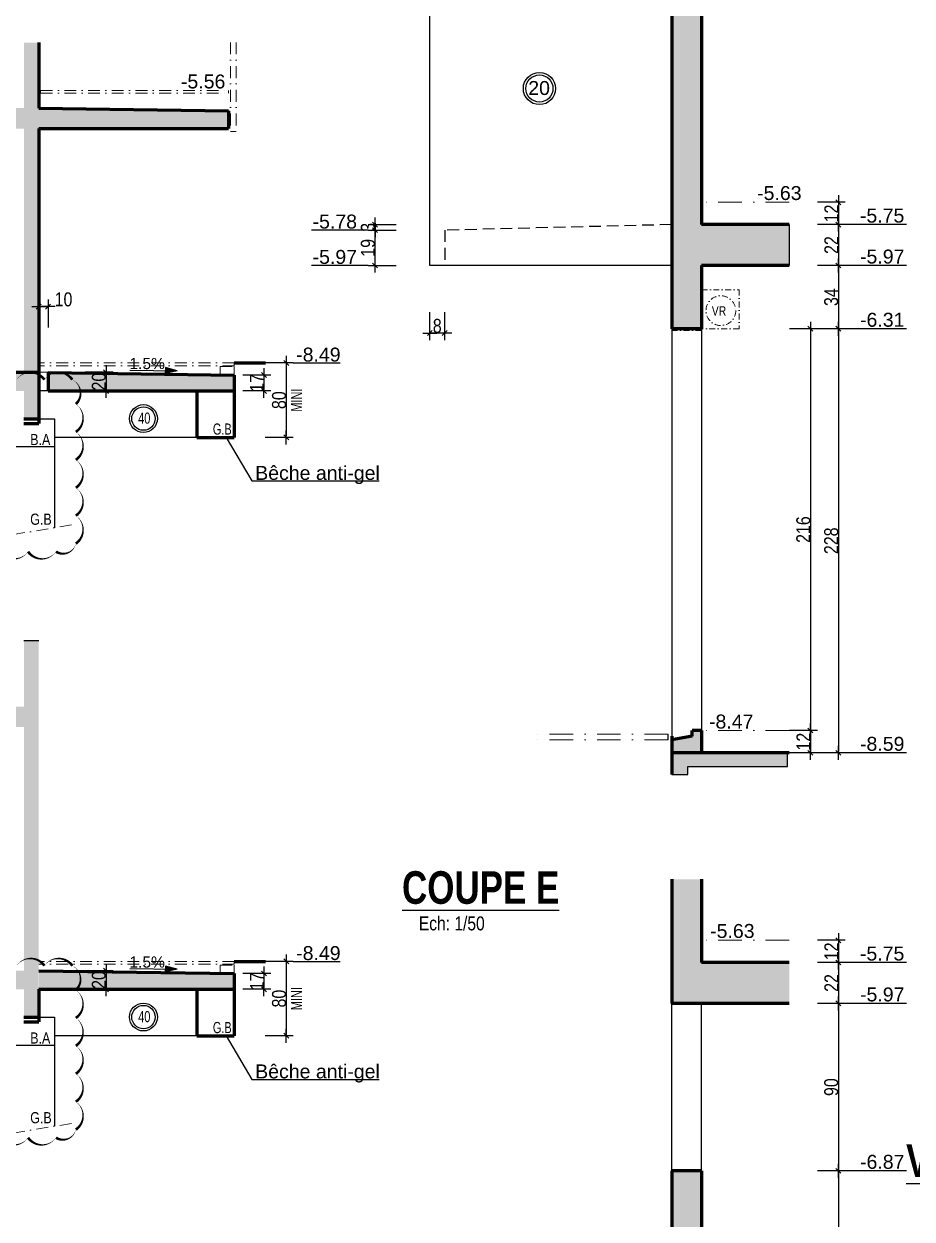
# Model space of a CAD drawing. Header units: centimetres. Extents: x -4990 to 114398, y -61489 to -12305.
# Drawn here: x 53944 to 54898, y -35873 to -34588 of the extents above; entities that cross this region are included whole.
import ezdxf
from ezdxf.enums import TextEntityAlignment as Align

# ---------------------------------------------------------------- set-up
doc = ezdxf.new("R2010")
doc.units = ezdxf.units.CM
doc.header["$LTSCALE"] = 0.5
doc.linetypes.add('CACHEX2', pattern=[19.05, 12.7, -6.35])
doc.linetypes.add('TIRETPTX2', pattern=[50.8, 25.4, -12.7, 0, -12.7])
doc.layers.get('DEFPOINTS').update_dxf_attribs({"linetype": 'CONTINUOUS'})
for name, color, linetype in [('01_cote_gen', 4, 'CONTINUOUS'), ('01_linteaux', 2, 'CONTINUOUS'), ('01_poch_murs', 253, 'CONTINUOUS'), ('01_texte', 230, 'CONTINUOUS'), ('AA_COTES', 2, 'CONTINUOUS')]:
    doc.layers.add(name, color=color, linetype=linetype)
for name, color, linetype, lineweight in [('01_murs_coup', 5, 'CONTINUOUS', 60), ('01_résv', 32, 'CONTINUOUS', 9), ('01_tram_axes', 2, 'TIRETPTX2', 9)]:
    doc.layers.add(name, color=color, linetype=linetype, lineweight=lineweight)
doc.styles.add('ARIAL', font='arial.ttf')
doc.styles.add('impact', font='impact.ttf')
doc.styles.add('MATTE_TXT', font='arial.ttf')
doc.styles.add('STYLE2', font='ARIALN.TTF')
doc.dimstyles.new('JB25', dxfattribs={"dimscale": 0.1, "dimtxt": 150, "dimasz": 15, "dimexe": 0.1, "dimexo": 0.1, "dimgap": 0.09, "dimtad": 1, "dimdec": 1, "dimlfac": 0.5, "dimdsep": 46, "dimtxsty": 'STYLE2', "dimblk1": 'BOND_G', "dimblk2": 'BOND_D', "dimsah": 1, "dimcen": 1.5, "dimdle": 0.01, "dimse1": 1, "dimse2": 1, "dimclrd": 4, "dimclre": 2, "dimclrt": 6, "dimazin": 2, "dimtfac": 2.333333, "dimtdec": 1, "dimtix": 1, "dimtmove": 2, "dimatfit": 3, "dimldrblk": 'BOND_G', "dimfxl": 1, "dimtolj": 1, "dimtzin": 0, "dimarcsym": 0})
doc.dimstyles.new('JB50', dxfattribs={"dimscale": 0.1, "dimtxt": 150, "dimasz": 15, "dimexe": 0.1, "dimexo": 0.1, "dimgap": 0.09, "dimtad": 1, "dimdec": 1, "dimdsep": 46, "dimtxsty": 'STYLE2', "dimblk1": 'BOND_G', "dimblk2": 'BOND_D', "dimsah": 1, "dimcen": 1.5, "dimdle": 0.01, "dimse1": 1, "dimse2": 1, "dimclrd": 4, "dimclre": 2, "dimclrt": 6, "dimazin": 2, "dimtfac": 2.333333, "dimtdec": 1, "dimtix": 1, "dimtmove": 2, "dimatfit": 3, "dimldrblk": 'BOND_G', "dimfxl": 1, "dimtolj": 1, "dimtzin": 0, "dimarcsym": 0})

# ---------------------------------------------------------------- blocks, each defined once
blk = doc.blocks.new('BOND_G')
at = {"layer": 'AA_COTES', "color": 0}
for p, q in [((0, -5), (0, 15)), ((5, 0), (-5, 0)), ((1.77, 1.77), (-1.77, -1.77))]:
    blk.add_line(p, q, dxfattribs=at)
blk = doc.blocks.new('BOND_D')
at = {"layer": 'AA_COTES', "color": 0}
for p, q in [((5, 0), (-5, 0)), ((-1.77, -1.77), (1.77, 1.77)), ((0, 5), (0, -15))]:
    blk.add_line(p, q, dxfattribs=at)
blk = doc.blocks.new('*D3714')
at = {"layer": '01_cote_gen', "color": 4, "lineweight": -2, "ltscale": 2, "transparency": 16777216}
blk.add_line((54321.1, -34846), (54321.1, -34811), dxfattribs=at)
at = {"layer": 'DEFPOINTS', "color": 0, "ltscale": 2}
for p in [(54321.1, -34809.5), (54395.9, -34809.5), (54419.8, -34847.5)]:
    blk.add_point(p, dxfattribs=at)
at = {"layer": '01_cote_gen', "color": 4, "lineweight": -2, "ltscale": 2, "transparency": 16777216, "xscale": 1.5, "yscale": 1.5, "zscale": 1.5}
for name, p, rotation in [('BOND_D', (54321.1, -34809.5), 90), ('BOND_G', (54321.1, -34847.5), 270)]:
    blk.add_blockref(name, p, dxfattribs=dict(at, rotation=rotation))
at = {"layer": '01_cote_gen', "color": 6, "ltscale": 2, "transparency": 16777216, "insert": (54313.4, -34828.5), "char_height": 15, "attachment_point": 5, "rotation": 90, "style": 'STYLE2'}
blk.add_mtext('\\A1;19', dxfattribs=at)
blk = doc.blocks.new('*D3715')
at = {"layer": '01_cote_gen', "color": 4, "lineweight": -2, "ltscale": 2, "transparency": 16777216}
for p, q in [((54321.1, -34802), (54321.1, -34800.5)), ((54321.1, -34803.5), (54321.1, -34809.5)), ((54321.1, -34811), (54321.1, -34812.5))]:
    blk.add_line(p, q, dxfattribs=at)
at = {"layer": 'DEFPOINTS', "color": 0, "ltscale": 2}
for p in [(54321.1, -34809.5), (54395.9, -34809.5), (54639.9, -34803.5)]:
    blk.add_point(p, dxfattribs=at)
at = {"layer": '01_cote_gen', "color": 4, "lineweight": -2, "ltscale": 2, "transparency": 16777216, "xscale": 1.5, "yscale": 1.5, "zscale": 1.5}
for name, p, rotation in [('BOND_G', (54321.1, -34803.5), 270), ('BOND_D', (54321.1, -34809.5), 90)]:
    blk.add_blockref(name, p, dxfattribs=dict(at, rotation=rotation))
at = {"layer": '01_cote_gen', "color": 6, "ltscale": 2, "transparency": 16777216, "insert": (54313.4, -34806.5), "char_height": 15, "attachment_point": 5, "rotation": 90, "style": 'STYLE2'}
blk.add_mtext('\\A1;3', dxfattribs=at)
blk = doc.blocks.new('*D3716')
at = {"layer": '01_cote_gen', "color": 4, "lineweight": -2, "ltscale": 2, "transparency": 16777216}
blk.add_line((54819, -34781), (54819, -34802), dxfattribs=at)
at = {"layer": 'DEFPOINTS', "color": 0, "ltscale": 2}
for p in [(54657.5, -34779.5), (54653.2, -34803.5), (54819, -34803.5)]:
    blk.add_point(p, dxfattribs=at)
at = {"layer": '01_cote_gen', "color": 4, "lineweight": -2, "ltscale": 2, "transparency": 16777216, "xscale": 1.5, "yscale": 1.5, "zscale": 1.5}
for name, p, rotation in [('BOND_G', (54819, -34779.5), 90), ('BOND_D', (54819, -34803.5), 270)]:
    blk.add_blockref(name, p, dxfattribs=dict(at, rotation=rotation))
at = {"layer": '01_cote_gen', "color": 6, "ltscale": 2, "transparency": 16777216, "insert": (54811.5, -34791.5), "char_height": 15, "attachment_point": 5, "rotation": 90, "style": 'STYLE2'}
blk.add_mtext('\\A1;12', dxfattribs=at)
blk = doc.blocks.new('*D3717')
at = {"layer": '01_cote_gen', "color": 4, "lineweight": -2, "ltscale": 2, "transparency": 16777216}
blk.add_line((54819, -34805), (54819, -34846), dxfattribs=at)
at = {"layer": 'DEFPOINTS', "color": 0, "ltscale": 2}
for p in [(54654.3, -34803.5), (54654.3, -34847.5), (54819, -34847.5)]:
    blk.add_point(p, dxfattribs=at)
at = {"layer": '01_cote_gen', "color": 4, "lineweight": -2, "ltscale": 2, "transparency": 16777216, "xscale": 1.5, "yscale": 1.5, "zscale": 1.5}
for name, p, rotation in [('BOND_G', (54819, -34803.5), 90), ('BOND_D', (54819, -34847.5), 270)]:
    blk.add_blockref(name, p, dxfattribs=dict(at, rotation=rotation))
at = {"layer": '01_cote_gen', "color": 6, "ltscale": 2, "transparency": 16777216, "insert": (54811.5, -34825.5), "char_height": 15, "attachment_point": 5, "rotation": 90, "style": 'STYLE2'}
blk.add_mtext('\\A1;22', dxfattribs=at)
blk = doc.blocks.new('*D3718')
at = {"layer": '01_cote_gen', "color": 4, "lineweight": -2, "ltscale": 2, "transparency": 16777216}
blk.add_line((54394.4, -34920.2), (54381.4, -34920.2), dxfattribs=at)
at = {"layer": 'DEFPOINTS', "color": 0, "ltscale": 2}
for p in [(54379.9, -34847.5), (54395.9, -34847.5), (54379.9, -34920.2)]:
    blk.add_point(p, dxfattribs=at)
at = {"layer": '01_cote_gen', "color": 4, "lineweight": -2, "ltscale": 2, "transparency": 16777216, "xscale": 1.5, "yscale": 1.5, "zscale": 1.5, "rotation": 180}
blk.add_blockref('BOND_D', (54379.9, -34920.2), dxfattribs=at)
at = {"layer": '01_cote_gen', "color": 4, "lineweight": -2, "ltscale": 2, "transparency": 16777216, "xscale": 1.5, "yscale": 1.5, "zscale": 1.5}
blk.add_blockref('BOND_G', (54395.9, -34920.2), dxfattribs=at)
at = {"layer": '01_cote_gen', "color": 6, "ltscale": 2, "transparency": 16777216, "insert": (54387.9, -34912.5), "char_height": 15, "attachment_point": 5, "style": 'STYLE2'}
blk.add_mtext('\\A1;8', dxfattribs=at)
blk = doc.blocks.new('*D3721')
at = {"layer": '01_cote_gen', "color": 4, "lineweight": -2, "ltscale": 2, "transparency": 16777216}
blk.add_line((54819, -35574.5), (54819, -35595.5), dxfattribs=at)
at = {"layer": 'DEFPOINTS', "color": 0, "ltscale": 2}
for p in [(54657.5, -35573), (54653.2, -35597), (54819, -35597)]:
    blk.add_point(p, dxfattribs=at)
at = {"layer": '01_cote_gen', "color": 4, "lineweight": -2, "ltscale": 2, "transparency": 16777216, "xscale": 1.5, "yscale": 1.5, "zscale": 1.5}
for name, p, rotation in [('BOND_G', (54819, -35573), 90), ('BOND_D', (54819, -35597), 270)]:
    blk.add_blockref(name, p, dxfattribs=dict(at, rotation=rotation))
at = {"layer": '01_cote_gen', "color": 6, "ltscale": 2, "transparency": 16777216, "insert": (54811.5, -35585), "char_height": 15, "attachment_point": 5, "rotation": 90, "style": 'STYLE2'}
blk.add_mtext('\\A1;12', dxfattribs=at)
blk = doc.blocks.new('*D3722')
at = {"layer": '01_cote_gen', "color": 4, "lineweight": -2, "ltscale": 2, "transparency": 16777216}
blk.add_line((54819, -35598.5), (54819, -35639.5), dxfattribs=at)
at = {"layer": 'DEFPOINTS', "color": 0, "ltscale": 2}
for p in [(54654.3, -35597), (54654.3, -35641), (54819, -35641)]:
    blk.add_point(p, dxfattribs=at)
at = {"layer": '01_cote_gen', "color": 4, "lineweight": -2, "ltscale": 2, "transparency": 16777216, "xscale": 1.5, "yscale": 1.5, "zscale": 1.5}
for name, p, rotation in [('BOND_G', (54819, -35597), 90), ('BOND_D', (54819, -35641), 270)]:
    blk.add_blockref(name, p, dxfattribs=dict(at, rotation=rotation))
at = {"layer": '01_cote_gen', "color": 6, "ltscale": 2, "transparency": 16777216, "insert": (54811.5, -35619), "char_height": 15, "attachment_point": 5, "rotation": 90, "style": 'STYLE2'}
blk.add_mtext('\\A1;22', dxfattribs=at)
blk = doc.blocks.new('*D3723')
at = {"layer": '01_cote_gen', "color": 4, "lineweight": -2, "ltscale": 2, "transparency": 16777216}
blk.add_line((54819, -35642.5), (54819, -35819.5), dxfattribs=at)
at = {"layer": 'DEFPOINTS', "color": 0, "ltscale": 2}
for p in [(54662, -35641), (54662, -35821), (54819, -35821)]:
    blk.add_point(p, dxfattribs=at)
at = {"layer": '01_cote_gen', "color": 4, "lineweight": -2, "ltscale": 2, "transparency": 16777216, "xscale": 1.5, "yscale": 1.5, "zscale": 1.5}
for name, p, rotation in [('BOND_G', (54819, -35641), 90), ('BOND_D', (54819, -35821), 270)]:
    blk.add_blockref(name, p, dxfattribs=dict(at, rotation=rotation))
at = {"layer": '01_cote_gen', "color": 6, "ltscale": 2, "transparency": 16777216, "insert": (54811.4, -35731), "char_height": 15, "attachment_point": 5, "rotation": 90, "style": 'STYLE2'}
blk.add_mtext('\\A1;90', dxfattribs=at)
blk = doc.blocks.new('*D3724')
at = {"layer": '01_cote_gen', "color": 4, "lineweight": -2, "ltscale": 2, "transparency": 16777216}
blk.add_line((54819, -35822.5), (54819, -36163.5), dxfattribs=at)
at = {"layer": 'DEFPOINTS', "color": 0, "ltscale": 2}
for p in [(54662, -35821), (54647, -36165), (54819, -36165)]:
    blk.add_point(p, dxfattribs=at)
at = {"layer": '01_cote_gen', "color": 4, "lineweight": -2, "ltscale": 2, "transparency": 16777216, "xscale": 1.5, "yscale": 1.5, "zscale": 1.5}
for name, p, rotation in [('BOND_G', (54819, -35821), 90), ('BOND_D', (54819, -36165), 270)]:
    blk.add_blockref(name, p, dxfattribs=dict(at, rotation=rotation))
at = {"layer": '01_cote_gen', "color": 6, "ltscale": 2, "transparency": 16777216, "insert": (54811.5, -35993), "char_height": 15, "attachment_point": 5, "rotation": 90, "style": 'STYLE2'}
blk.add_mtext('\\A1;172', dxfattribs=at)
blk = doc.blocks.new('*D4485')
at = {"layer": '01_cote_gen', "color": 4, "lineweight": -2, "ltscale": 2, "transparency": 16777216}
blk.add_line((54789, -35349), (54789, -35370), dxfattribs=at)
at = {"layer": 'DEFPOINTS', "color": 0, "ltscale": 2}
for p in [(54781.5, -35347.5), (54789, -35371.5), (54796.9, -35371.5)]:
    blk.add_point(p, dxfattribs=at)
at = {"layer": '01_cote_gen', "color": 4, "lineweight": -2, "ltscale": 2, "transparency": 16777216, "xscale": 1.5, "yscale": 1.5, "zscale": 1.5}
for name, p, rotation in [('BOND_G', (54789, -35347.5), 90), ('BOND_D', (54789, -35371.5), 270)]:
    blk.add_blockref(name, p, dxfattribs=dict(at, rotation=rotation))
at = {"layer": '01_cote_gen', "color": 6, "ltscale": 2, "transparency": 16777216, "insert": (54781.5, -35359.5), "char_height": 15, "attachment_point": 5, "rotation": 90, "style": 'STYLE2'}
blk.add_mtext('\\A1;12', dxfattribs=at)
blk = doc.blocks.new('*D4483')
at = {"layer": '01_cote_gen', "color": 4, "lineweight": -2, "ltscale": 2, "transparency": 16777216}
blk.add_line((54819, -34849), (54819, -34914), dxfattribs=at)
at = {"layer": 'DEFPOINTS', "color": 0, "ltscale": 2}
for p in [(54796.5, -34847.5), (54702.2, -34915.5), (54819, -34915.5)]:
    blk.add_point(p, dxfattribs=at)
at = {"layer": '01_cote_gen', "color": 4, "lineweight": -2, "ltscale": 2, "transparency": 16777216, "xscale": 1.5, "yscale": 1.5, "zscale": 1.5}
for name, p, rotation in [('BOND_G', (54819, -34847.5), 90), ('BOND_D', (54819, -34915.5), 270)]:
    blk.add_blockref(name, p, dxfattribs=dict(at, rotation=rotation))
at = {"layer": '01_cote_gen', "color": 6, "ltscale": 2, "transparency": 16777216, "insert": (54811.4, -34881.5), "char_height": 15, "attachment_point": 5, "rotation": 90, "style": 'STYLE2'}
blk.add_mtext('\\A1;34', dxfattribs=at)
blk = doc.blocks.new('*D4484')
at = {"layer": '01_cote_gen', "color": 4, "lineweight": -2, "ltscale": 2, "transparency": 16777216}
blk.add_line((54789, -34917), (54789, -35346), dxfattribs=at)
at = {"layer": 'DEFPOINTS', "color": 0, "ltscale": 2}
for p in [(54766.5, -34915.5), (54766.5, -35347.5), (54789, -35347.5)]:
    blk.add_point(p, dxfattribs=at)
at = {"layer": '01_cote_gen', "color": 4, "lineweight": -2, "ltscale": 2, "transparency": 16777216, "xscale": 1.5, "yscale": 1.5, "zscale": 1.5}
for name, p, rotation in [('BOND_G', (54789, -34915.5), 90), ('BOND_D', (54789, -35347.5), 270)]:
    blk.add_blockref(name, p, dxfattribs=dict(at, rotation=rotation))
at = {"layer": '01_cote_gen', "color": 6, "ltscale": 2, "transparency": 16777216, "insert": (54781.4, -35131.5), "char_height": 15, "attachment_point": 5, "rotation": 90, "style": 'STYLE2'}
blk.add_mtext('\\A1;216', dxfattribs=at)
blk = doc.blocks.new('*D4482')
at = {"layer": '01_cote_gen', "color": 4, "lineweight": -2, "ltscale": 2, "transparency": 16777216}
blk.add_line((54819, -34917), (54819, -35370), dxfattribs=at)
at = {"layer": 'DEFPOINTS', "color": 0, "ltscale": 2}
for p in [(54811.5, -34915.5), (54819, -35371.5), (54826.9, -35371.5)]:
    blk.add_point(p, dxfattribs=at)
at = {"layer": '01_cote_gen', "color": 4, "lineweight": -2, "ltscale": 2, "transparency": 16777216, "xscale": 1.5, "yscale": 1.5, "zscale": 1.5}
for name, p, rotation in [('BOND_G', (54819, -34915.5), 90), ('BOND_D', (54819, -35371.5), 270)]:
    blk.add_blockref(name, p, dxfattribs=dict(at, rotation=rotation))
at = {"layer": '01_cote_gen', "color": 6, "ltscale": 2, "transparency": 16777216, "insert": (54811.4, -35143.5), "char_height": 15, "attachment_point": 5, "rotation": 90, "style": 'STYLE2'}
blk.add_mtext('\\A1;228', dxfattribs=at)
blk = doc.blocks.new('*D4508')
at = {"layer": '01_résv', "color": 4, "lineweight": -2, "ltscale": 2, "transparency": 16777216}
blk.add_line((54031.9, -34963.8), (54031.9, -34980.8), dxfattribs=at)
at = {"layer": 'DEFPOINTS', "color": 0, "ltscale": 2}
for p in [(53959.6, -34962.3), (53959.6, -34982.3), (54031.9, -34982.3)]:
    blk.add_point(p, dxfattribs=at)
at = {"layer": '01_résv', "color": 4, "lineweight": -2, "ltscale": 2, "transparency": 16777216, "xscale": 1.5, "yscale": 1.5, "zscale": 1.5}
for name, p, rotation in [('BOND_G', (54031.9, -34962.3), 90), ('BOND_D', (54031.9, -34982.3), 270)]:
    blk.add_blockref(name, p, dxfattribs=dict(at, rotation=rotation))
at = {"layer": '01_résv', "color": 6, "ltscale": 2, "transparency": 16777216, "insert": (54024.2, -34972.3), "char_height": 15, "attachment_point": 5, "rotation": 90, "style": 'STYLE2'}
blk.add_mtext('\\A1;20', dxfattribs=at)
blk = doc.blocks.new('*D4509')
at = {"layer": '01_résv', "color": 4, "lineweight": -2, "ltscale": 2, "transparency": 16777216}
blk.add_line((54201.6, -34966.8), (54201.6, -34980.8), dxfattribs=at)
at = {"layer": 'DEFPOINTS', "color": 0, "ltscale": 2}
for p in [(54169.6, -34965.3), (54169.6, -34982.3), (54201.6, -34982.3)]:
    blk.add_point(p, dxfattribs=at)
at = {"layer": '01_résv', "color": 4, "lineweight": -2, "ltscale": 2, "transparency": 16777216, "xscale": 1.5, "yscale": 1.5, "zscale": 1.5}
for name, p, rotation in [('BOND_G', (54201.6, -34965.3), 90), ('BOND_D', (54201.6, -34982.3), 270)]:
    blk.add_blockref(name, p, dxfattribs=dict(at, rotation=rotation))
at = {"layer": '01_résv', "color": 6, "ltscale": 2, "transparency": 16777216, "insert": (54194.1, -34973.8), "char_height": 15, "attachment_point": 5, "rotation": 90, "style": 'STYLE2'}
blk.add_mtext('\\A1;17', dxfattribs=at)
blk = doc.blocks.new('*D4510')
at = {"layer": '01_résv', "color": 4, "lineweight": -2, "ltscale": 2, "transparency": 16777216}
blk.add_line((54225.6, -34953.8), (54225.6, -35030.8), dxfattribs=at)
at = {"layer": 'DEFPOINTS', "color": 0, "ltscale": 2}
for p in [(54203.2, -34952.3), (54169.6, -35032.3), (54225.6, -35032.3)]:
    blk.add_point(p, dxfattribs=at)
at = {"layer": '01_résv', "color": 4, "lineweight": -2, "ltscale": 2, "transparency": 16777216, "xscale": 1.5, "yscale": 1.5, "zscale": 1.5}
for name, p, rotation in [('BOND_G', (54225.6, -34952.3), 90), ('BOND_D', (54225.6, -35032.3), 270)]:
    blk.add_blockref(name, p, dxfattribs=dict(at, rotation=rotation))
at = {"layer": '01_résv', "color": 6, "ltscale": 2, "transparency": 16777216, "insert": (54217.9, -34992.3), "char_height": 15, "attachment_point": 5, "rotation": 90, "style": 'STYLE2'}
blk.add_mtext('\\A1;80', dxfattribs=at)
blk = doc.blocks.new('*D4511')
at = {"layer": '01_résv', "color": 4, "lineweight": -2, "ltscale": 2, "transparency": 16777216}
blk.add_line((53872.4, -35010.8), (53872.4, -34963.8), dxfattribs=at)
at = {"layer": 'DEFPOINTS', "color": 0, "ltscale": 2}
for p in [(53872.4, -34962.3), (53960.4, -34962.3), (53959.6, -35012.3)]:
    blk.add_point(p, dxfattribs=at)
at = {"layer": '01_résv', "color": 4, "lineweight": -2, "ltscale": 2, "transparency": 16777216, "xscale": 1.5, "yscale": 1.5, "zscale": 1.5}
for name, p, rotation in [('BOND_D', (53872.4, -34962.3), 90), ('BOND_G', (53872.4, -35012.3), 270)]:
    blk.add_blockref(name, p, dxfattribs=dict(at, rotation=rotation))
at = {"layer": '01_résv', "color": 6, "ltscale": 2, "transparency": 16777216, "insert": (53864.8, -34994.8), "char_height": 15, "attachment_point": 5, "rotation": 90, "style": 'STYLE2'}
blk.add_mtext('\\A1;50', dxfattribs=at)
blk = doc.blocks.new('*D4533')
at = {"layer": '01_résv', "color": 4, "lineweight": -2, "ltscale": 2, "transparency": 16777216}
blk.add_line((54031.9, -35607.3), (54031.9, -35624.3), dxfattribs=at)
at = {"layer": 'DEFPOINTS', "color": 0, "ltscale": 2}
for p in [(53959.6, -35605.8), (53959.6, -35625.8), (54031.9, -35625.8)]:
    blk.add_point(p, dxfattribs=at)
at = {"layer": '01_résv', "color": 4, "lineweight": -2, "ltscale": 2, "transparency": 16777216, "xscale": 1.5, "yscale": 1.5, "zscale": 1.5}
for name, p, rotation in [('BOND_G', (54031.9, -35605.8), 90), ('BOND_D', (54031.9, -35625.8), 270)]:
    blk.add_blockref(name, p, dxfattribs=dict(at, rotation=rotation))
at = {"layer": '01_résv', "color": 6, "ltscale": 2, "transparency": 16777216, "insert": (54024.2, -35615.8), "char_height": 15, "attachment_point": 5, "rotation": 90, "style": 'STYLE2'}
blk.add_mtext('\\A1;20', dxfattribs=at)
blk = doc.blocks.new('*D4534')
at = {"layer": '01_résv', "color": 4, "lineweight": -2, "ltscale": 2, "transparency": 16777216}
blk.add_line((54201.6, -35610.3), (54201.6, -35624.3), dxfattribs=at)
at = {"layer": 'DEFPOINTS', "color": 0, "ltscale": 2}
for p in [(54169.6, -35608.8), (54169.6, -35625.8), (54201.6, -35625.8)]:
    blk.add_point(p, dxfattribs=at)
at = {"layer": '01_résv', "color": 4, "lineweight": -2, "ltscale": 2, "transparency": 16777216, "xscale": 1.5, "yscale": 1.5, "zscale": 1.5}
for name, p, rotation in [('BOND_G', (54201.6, -35608.8), 90), ('BOND_D', (54201.6, -35625.8), 270)]:
    blk.add_blockref(name, p, dxfattribs=dict(at, rotation=rotation))
at = {"layer": '01_résv', "color": 6, "ltscale": 2, "transparency": 16777216, "insert": (54194.1, -35617.3), "char_height": 15, "attachment_point": 5, "rotation": 90, "style": 'STYLE2'}
blk.add_mtext('\\A1;17', dxfattribs=at)
blk = doc.blocks.new('*D4535')
at = {"layer": '01_résv', "color": 4, "lineweight": -2, "ltscale": 2, "transparency": 16777216}
blk.add_line((54225.6, -35597.3), (54225.6, -35674.3), dxfattribs=at)
at = {"layer": 'DEFPOINTS', "color": 0, "ltscale": 2}
for p in [(54203.2, -35595.8), (54169.6, -35675.8), (54225.6, -35675.8)]:
    blk.add_point(p, dxfattribs=at)
at = {"layer": '01_résv', "color": 4, "lineweight": -2, "ltscale": 2, "transparency": 16777216, "xscale": 1.5, "yscale": 1.5, "zscale": 1.5}
for name, p, rotation in [('BOND_G', (54225.6, -35595.8), 90), ('BOND_D', (54225.6, -35675.8), 270)]:
    blk.add_blockref(name, p, dxfattribs=dict(at, rotation=rotation))
at = {"layer": '01_résv', "color": 6, "ltscale": 2, "transparency": 16777216, "insert": (54217.9, -35635.8), "char_height": 15, "attachment_point": 5, "rotation": 90, "style": 'STYLE2'}
blk.add_mtext('\\A1;80', dxfattribs=at)
blk = doc.blocks.new('*D4631')
at = {"layer": '01_cote_gen', "color": 4, "lineweight": -2, "ltscale": 2, "transparency": 16777216}
blk.add_line((53961.1, -34891.7), (53968.1, -34891.7), dxfattribs=at)
at = {"layer": 'DEFPOINTS', "color": 0, "ltscale": 2}
for p in [(53969.6, -34891.7), (53959.6, -34927.9), (53969.6, -34962.4)]:
    blk.add_point(p, dxfattribs=at)
at = {"layer": '01_cote_gen', "color": 4, "lineweight": -2, "ltscale": 2, "transparency": 16777216, "xscale": 1.5, "yscale": 1.5, "zscale": 1.5, "rotation": 180}
blk.add_blockref('BOND_G', (53959.6, -34891.7), dxfattribs=at)
at = {"layer": '01_cote_gen', "color": 4, "lineweight": -2, "ltscale": 2, "transparency": 16777216, "xscale": 1.5, "yscale": 1.5, "zscale": 1.5}
blk.add_blockref('BOND_D', (53969.6, -34891.7), dxfattribs=at)
at = {"layer": '01_cote_gen', "color": 6, "ltscale": 2, "transparency": 16777216, "insert": (53986.2, -34884), "char_height": 15, "attachment_point": 5, "style": 'STYLE2'}
blk.add_mtext('\\A1;10', dxfattribs=at)

msp = doc.modelspace()

# ---------------------------------------------------------------- hatches: boundary and pattern name
at = {"layer": '01_poch_murs', "ltscale": 2}
h = msp.add_hatch(color=256, dxfattribs=at)
h.dxf.hatch_style = 1
h.paths.add_polyline_path([(54766.193, -34803.5), (54671.895, -34803.5), (54671.895, -34526.319), (54639.895, -34526.319), (54639.895, -34847.5), (54639.895, -34915.5), (54671.895, -34915.5), (54671.895, -34847.5), (54766.193, -34847.5)])
h = msp.add_hatch(color=256, dxfattribs=at)
h.dxf.hatch_style = 1
h.paths.add_polyline_path([(54163.637, -34681.269), (53959.637, -34678.269), (53959.637, -34607.692), (53943.637, -34607.692), (53943.637, -34678.269), (52957.637, -34678.269), (52957.637, -34607.692), (52937.637, -34607.692), (52937.637, -34678.269), (52502.81, -34678.269), (52502.81, -34700.269), (52937.637, -34700.269), (52937.637, -35012.269), (52957.637, -35012.269), (52957.637, -34987.269), (53261.637, -34987.269), (53261.637, -35012.269), (53281.637, -35012.269), (53281.637, -34982.269), (53943.637, -34982.269), (53943.637, -35012.269), (53959.637, -35012.269), (53959.637, -34962.269), (53281.637, -34962.269), (53281.637, -34700.269), (53943.637, -34700.269), (53943.637, -34962.269), (53959.637, -34962.269), (53959.637, -34700.269), (54163.637, -34700.269)])
h.paths.add_polyline_path([(53261.637, -34700.269), (53261.637, -34962.269), (52957.637, -34962.269), (52957.637, -34700.269)], flags=16)
h.paths.add_polyline_path([(53296.637, -35012.269), (53246.637, -35012.269), (53246.637, -35042.269), (53296.637, -35042.269)])
h.paths.add_polyline_path([(52972.637, -35012.269), (52922.637, -35012.269), (52922.637, -35042.269), (52972.637, -35042.269)])
h = msp.add_hatch(color=256, dxfattribs=at)
h.dxf.hatch_style = 1
h.paths.add_polyline_path([(53995.666, -34970.285, 0.2142066), (53982.783, -34962.6), (53979.069, -34962.547, 0.14068098), (53969.637, -34966.17), (53969.637, -34982.269), (54004.362, -34982.269, 0.24242258)])
h.paths.add_polyline_path([(53979.069, -34962.547), (53969.637, -34962.412), (53969.637, -34966.17, -0.14068098)])
h.paths.add_polyline_path([(54169.637, -34965.269), (53982.783, -34962.6, -0.2142066), (53995.666, -34970.285, -0.24242258), (54004.362, -34982.269), (54169.637, -34982.269)])
h.paths.add_polyline_path([(54039.73, -34985.391), (54039.73, -34958.778), (54008.503, -34958.778), (54008.503, -34985.391)], flags=9)
h = msp.add_hatch(color=256, dxfattribs=at)
h.dxf.hatch_style = 1
h.paths.add_polyline_path([(52637.637, -35321.823), (52486.957, -35321.823), (52486.957, -35343.823), (52637.637, -35343.823)])
h.paths.add_polyline_path([(52891.462, -35343.823), (53012.671, -35343.823), (53012.671, -35594.484, -0.30026282), (53032.671, -35597.13), (53032.671, -35343.823), (53126.358, -35343.823, -0.41562919), (53150.897, -35343.823), (53261.637, -35343.823), (53261.637, -35592.672, -0.23068318), (53275.666, -35600.455, -0.11153995), (53281.637, -35595.027), (53281.637, -35343.823), (53488.637, -35343.823), (53488.637, -35251.246), (53470.637, -35251.246), (53470.637, -35321.823), (53032.671, -35321.823), (53032.671, -35251.246), (53012.671, -35251.246), (53012.671, -35321.823), (52637.637, -35321.823), (52637.637, -35343.823), (52866.923, -35343.823, -0.41562919)])
h.paths.add_polyline_path([(53959.637, -35251.246), (53943.637, -35251.246), (53943.637, -35321.823), (53688.637, -35321.823), (53688.637, -35343.823), (53943.637, -35343.823), (53943.637, -35594.049, -0.23044191), (53959.637, -35594.995)])
h.paths.add_polyline_path([(53959.637, -35594.995, 0.23044191), (53943.637, -35594.049), (53943.637, -35655.823), (53959.637, -35655.823)])
h.paths.add_polyline_path([(53943.637, -35605.823), (53281.637, -35605.823), (53281.637, -35595.027, 0.11153995), (53275.666, -35600.455, 0.23068318), (53261.637, -35592.672), (53261.637, -35605.823), (53032.671, -35605.823), (53012.671, -35605.823), (53012.671, -35630.823), (53032.671, -35630.823), (53261.637, -35630.823), (53261.637, -35655.823), (53281.637, -35655.823), (53281.637, -35625.823), (53943.637, -35625.823)])
h.paths.add_polyline_path([(53321.637, -35655.823), (53221.637, -35655.823), (53221.637, -35685.823), (53321.637, -35685.823)])
h.paths.add_polyline_path([(53032.671, -35630.823), (53012.671, -35630.823), (53012.671, -35655.823), (53032.671, -35655.823)], flags=17)
h.paths.add_polyline_path([(53032.671, -35597.13, 0.30026282), (53012.671, -35594.484), (53012.671, -35605.823), (53032.671, -35605.823)])
h.paths.add_polyline_path([(53047.671, -35655.823), (52997.671, -35655.823), (52997.671, -35685.823), (53047.671, -35685.823)])
h.paths.add_polyline_path([(52826.991, -35345.915), (52826.991, -35319.302), (52795.763, -35319.302), (52795.763, -35345.915)], flags=25)
h.paths.add_polyline_path([(53754.597, -35345.915), (53754.597, -35319.302), (53723.369, -35319.302), (53723.369, -35345.915)], flags=25)
h.paths.add_polyline_path([(53725.407, -35628.945), (53725.407, -35602.332), (53694.179, -35602.332), (53694.179, -35628.945)], flags=25)
h.paths.add_polyline_path([(53754.341, -35644.048), (53754.341, -35617.435), (53723.113, -35617.435), (53723.113, -35644.048)], flags=25)
h = msp.add_hatch(color=256, dxfattribs=at)
h.dxf.hatch_style = 1
h.paths.add_polyline_path([(54671.895, -35347.5), (54661.895, -35347.5), (54661.895, -35353.5), (54639.895, -35357.5), (54639.895, -35371.5), (54671.895, -35371.5)])
h.paths.add_polyline_path([(54764.282, -35371.5), (54639.895, -35371.5), (54639.895, -35394.778), (54657.333, -35394.778), (54657.333, -35386.349), (54764.282, -35386.349)])
h = msp.add_hatch(color=256, dxfattribs=at)
h.dxf.hatch_style = 1
h.paths.add_polyline_path([(54671.895, -35821), (54639.895, -35821), (54639.895, -36147), (54639.895, -36165), (54671.895, -36165)])
h.paths.add_polyline_path([(54763.589, -36165), (54639.895, -36165), (54639.895, -36188.278), (54652.455, -36188.278), (54652.455, -36174.935), (54763.589, -36174.935)])
h.paths.add_polyline_path([(54766.193, -35597), (54671.895, -35597), (54671.895, -35507.5), (54639.895, -35507.5), (54639.895, -35641), (54766.193, -35641)])
h = msp.add_hatch(color=256, dxfattribs=at)
h.dxf.hatch_style = 1
h.paths.add_polyline_path([(53995.666, -35613.839, 0.2142066), (53982.783, -35606.154), (53979.069, -35606.101, 0.22168827), (53965.666, -35613.839, 0.10851541), (53959.884, -35608.521), (53959.637, -35625.823), (54004.362, -35625.823, 0.24242258)])
h = msp.add_hatch(color=256, dxfattribs=at)
h.dxf.hatch_style = 1
h.paths.add_polyline_path([(54169.637, -35608.823), (53982.783, -35606.154, -0.2142066), (53995.666, -35613.839, -0.24242258), (54004.362, -35625.823), (54169.637, -35625.823)])
h.paths.add_polyline_path([(53979.069, -35606.101), (53959.923, -35605.827), (53959.884, -35608.521, -0.10851541), (53965.666, -35613.839, -0.22168827)])
h.paths.add_polyline_path([(54039.73, -35628.945), (54039.73, -35602.332), (54008.503, -35602.332), (54008.503, -35628.945)], flags=9)

# ---------------------------------------------------------------- linework, layer by layer
at = {"layer": '01_linteaux'}
for p, q in [((54379.895, -34847.5), (54379.895, -34526.319)), ((54639.895, -34847.5), (54379.895, -34847.5)), ((54639.895, -34915.5), (54639.895, -35357.5)), ((54671.895, -34915.5), (54671.895, -35347.5)), ((53969.637, -34962.412), (53959.637, -34962.269)), ((53969.637, -34982.269), (53959.637, -34982.269)), ((53959.637, -35012.269), (53976.637, -35012.269)), ((53976.637, -35012.269), (53976.637, -35129.468)), ((54129.637, -35032.269), (53976.637, -35032.269)), ((53926.637, -35042.269), (53976.637, -35042.269)), ((54635.895, -35351.5), (54635.895, -35357.5)), ((54635.895, -35351.5), (54635.895, -35357.5)), ((54639.895, -35821), (54639.895, -35641)), ((54671.895, -35821), (54671.895, -35641)), ((53959.637, -35655.823), (53976.637, -35655.823)), ((53976.637, -35655.823), (53976.637, -35773.022)), ((54129.637, -35675.823), (53976.637, -35675.823)), ((53926.637, -35685.823), (53976.637, -35685.823))]:
    msp.add_line(p, q, dxfattribs=at)
at = {"layer": '01_linteaux', "linetype": 'CACHEX2', "ltscale": 2}
for p, q in [((54639.895, -34803.5), (54395.895, -34809.5)), ((54395.895, -34809.5), (54395.895, -34847.5))]:
    msp.add_line(p, q, dxfattribs=at)
at = {"layer": '01_murs_coup'}
for p, q in [((54639.895, -34526.319), (54639.895, -34847.5)), ((54671.895, -34526.319), (54671.895, -34803.5)), ((53959.637, -34607.692), (53959.637, -34678.269)), ((53959.637, -34678.269), (54163.637, -34681.269)), ((54163.637, -34681.269), (54163.637, -34700.269)), ((53959.637, -34700.269), (54163.637, -34700.269)), ((53959.637, -34700.269), (53959.637, -34982.269)), ((54766.193, -34803.5), (54671.895, -34803.5)), ((54639.895, -34847.5), (54639.895, -34915.5)), ((54766.193, -34847.5), (54671.895, -34847.5)), ((54671.895, -34847.5), (54671.895, -34915.5)), ((54671.895, -34915.5), (54639.895, -34915.5)), ((54169.637, -34952.269), (54203.223, -34952.269)), ((53281.637, -34962.269), (53959.637, -34962.269)), ((53969.637, -34962.412), (54169.637, -34965.269)), ((53969.637, -34962.412), (53969.637, -34982.269)), ((54169.637, -34965.269), (54169.637, -35032.269)), ((53959.637, -34982.269), (53959.637, -35017.269)), ((53969.637, -34982.269), (54169.637, -34982.269)), ((54129.637, -34982.269), (54129.637, -35032.269)), ((53943.637, -35012.269), (53959.637, -35012.269)), ((53943.637, -35017.269), (53959.637, -35017.269)), ((54129.637, -35032.269), (54169.637, -35032.269)), ((54639.895, -35353.5), (54639.895, -35394.778)), ((54661.895, -35353.5), (54639.895, -35357.5)), ((54671.895, -35347.5), (54661.895, -35347.5)), ((54661.895, -35353.5), (54661.895, -35347.5)), ((54671.895, -35347.5), (54671.895, -35371.5)), ((54766.193, -35371.5), (54639.895, -35371.5)), ((54639.895, -35507.5), (54639.895, -35641)), ((54671.895, -35507.5), (54671.895, -35597)), ((54169.637, -35595.823), (54203.223, -35595.823)), ((54766.193, -35597), (54671.895, -35597)), ((53959.637, -35605.823), (54169.637, -35608.823)), ((54169.637, -35608.823), (54169.637, -35675.823)), ((53959.637, -35625.823), (53959.637, -35660.823)), ((53959.637, -35625.823), (54169.637, -35625.823)), ((54129.637, -35625.823), (54129.637, -35675.823)), ((54766.193, -35641), (54639.895, -35641)), ((53943.637, -35655.823), (53959.637, -35655.823)), ((53943.637, -35660.823), (53959.637, -35660.823)), ((54129.637, -35675.823), (54169.637, -35675.823)), ((54639.895, -35821), (54639.895, -36147)), ((54671.895, -35821), (54639.895, -35821)), ((54671.895, -35821), (54671.895, -36165))]:
    msp.add_line(p, q, dxfattribs=at)
at = {"layer": '01_poch_murs', "ltscale": 2}
for p, q in [((54766.193, -34803.5), (54766.193, -34847.5)), ((53959.637, -35251.246), (53943.637, -35251.246)), ((54764.282, -35386.349), (54764.282, -35371.5)), ((54657.333, -35394.778), (54657.333, -35386.349)), ((54657.333, -35386.349), (54764.282, -35386.349)), ((54639.895, -35394.778), (54657.333, -35394.778))]:
    msp.add_line(p, q, dxfattribs=at)
at = {"layer": '01_texte'}
for p, q in [((54313.677, -34809.5), (54252.884, -34809.5)), ((54892.306, -34803.5), (54826.536, -34803.5)), ((54313.677, -34847.5), (54252.884, -34847.5)), ((54892.306, -34847.5), (54826.536, -34847.5)), ((54892.306, -34915.5), (54826.536, -34915.5)), ((54095.767, -34957.336), (54095.723, -34960.447)), ((54108.276, -34960.626), (54095.767, -34957.336)), ((54233.074, -34952.269), (54283.668, -34952.269)), ((54057.495, -34959.9), (54108.276, -34960.626)), ((54095.678, -34963.557), (54095.723, -34960.447)), ((54108.276, -34960.626), (54095.678, -34963.557)), ((54161.164, -35032.269), (54188.614, -35079.125)), ((54188.614, -35079.125), (54325.39, -35079.125)), ((54892.306, -35371.5), (54826.536, -35371.5)), ((54892.306, -35371.5), (54826.536, -35371.5)), ((54233.074, -35595.823), (54283.668, -35595.823)), ((54892.306, -35597), (54826.536, -35597)), ((54057.495, -35603.454), (54108.276, -35604.18)), ((54095.678, -35607.111), (54095.723, -35604.001)), ((54108.276, -35604.18), (54095.678, -35607.111)), ((54095.767, -35600.89), (54095.723, -35604.001)), ((54108.276, -35604.18), (54095.767, -35600.89)), ((54892.306, -35641), (54826.536, -35641)), ((54161.164, -35675.823), (54188.614, -35722.679)), ((54188.614, -35722.679), (54325.39, -35722.679)), ((54892.306, -35821), (54826.536, -35821))]:
    msp.add_line(p, q, dxfattribs=at)
for points in [[(53935.666, -34970.285, 0, 3, -0.52056705), (53965.666, -34970.285, 0, 3, -0.52056705), (53995.666, -34970.285, 0, 3, -0.52056705), (53999.453, -34996.499, 0, 3, -0.52056705), (53999.453, -35026.499, 0, 3, -0.52056705), (53999.453, -35056.499, 0, 3, -0.52056705), (53999.453, -35086.499, 0, 3, -0.52056705), (53999.453, -35116.499, 0, 3, -0.52056705), (53999.453, -35146.499, 0, 3, -0.52056705), (53978.118, -35155.165, 0, 3, -0.52056705), (53948.118, -35155.165, 0, 3, -0.52056705), (53918.118, -35155.165, 0, 3, -0.52056705)], [(53935.666, -35600.455, 0, 3, -0.52056705), (53965.666, -35600.455, 0, 3, -0.52056705), (53995.666, -35600.455, 0, 3, -0.52056705), (53999.453, -35626.668, 0, 3, -0.52056705), (53999.453, -35656.668, 0, 3, -0.52056705), (53999.453, -35686.668, 0, 3, -0.52056705), (53999.453, -35716.668, 0, 3, -0.52056705), (53999.453, -35746.668, 0, 3, -0.52056705), (53999.453, -35776.668, 0, 3, -0.52056705), (53978.118, -35785.334, 0, 3, -0.52056705), (53948.118, -35785.334, 0, 3, -0.52056705), (53918.118, -35785.334, 0, 3, -0.52056705)]]:
    msp.add_lwpolyline(points, format="xyseb", dxfattribs=at)
for centre, radius in [((54497.727, -34657.168), 17.309), ((54497.727, -34657.168), 14.533), ((54072.133, -35012.082), 14.994), ((54072.133, -35012.082), 12.586), ((54072.133, -35012.082), 12.586), ((54072.133, -35655.636), 14.994), ((54072.133, -35655.636), 12.586), ((54072.133, -35655.636), 12.586)]:
    msp.add_circle(centre, radius, dxfattribs=at)
for points in [[(54095.767, -34957.336), (54108.276, -34960.626), (54095.678, -34963.557)], [(54095.767, -35600.89), (54108.276, -35604.18), (54095.678, -35607.111)]]:
    msp.add_solid(points, dxfattribs=at)
at = {"layer": '01_tram_axes'}
for p, q in [((54165.637, -34607.692), (54165.637, -34703.269)), ((54171.637, -34607.692), (54171.637, -34703.269)), ((53961.637, -34659.269), (54163.637, -34659.269)), ((53961.637, -34659.269), (53961.637, -34662.269)), ((54163.637, -34662.269), (54163.637, -34659.269)), ((53961.637, -34662.269), (54163.637, -34662.269)), ((54165.637, -34703.269), (54171.637, -34703.269)), ((54169.637, -34952.269), (53959.637, -34952.269)), ((54169.637, -34955.269), (53959.637, -34955.269)), ((54154.637, -34965.269), (54154.637, -34956.269)), ((54154.637, -34956.269), (54169.637, -34956.269)), ((54169.637, -34955.269), (54169.637, -34952.269)), ((54169.637, -34965.269), (54169.637, -34956.269)), ((53906.785, -35140.897), (54000.659, -35125.537)), ((54169.637, -35595.823), (53959.637, -35595.823)), ((54169.637, -35598.823), (53959.637, -35598.823)), ((54154.637, -35599.823), (54169.637, -35599.823)), ((54154.637, -35608.823), (54154.637, -35599.823)), ((54169.637, -35598.823), (54169.637, -35595.823)), ((54169.637, -35608.823), (54169.637, -35599.823)), ((53906.785, -35784.451), (54000.659, -35769.092))]:
    msp.add_line(p, q, dxfattribs=at)
at = {"layer": '01_tram_axes', "ltscale": 2}
for p, q in [((54766.193, -34779.5), (54671.895, -34779.5)), ((54635.895, -35351.5), (54489.108, -35351.5)), ((54766.193, -35347.5), (54671.895, -35347.5)), ((54766.193, -35347.5), (54671.895, -35347.5)), ((54635.895, -35357.5), (54489.108, -35357.5)), ((54766.193, -35573), (54671.895, -35573))]:
    msp.add_line(p, q, dxfattribs=at)
at = {"layer": '01_tram_axes', "ltscale": 0.5}
for p, q in [((54671.895, -34873.507), (54712.246, -34873.507)), ((54712.246, -34873.507), (54712.246, -34915.5)), ((54639.895, -34917.5), (54671.895, -34917.5)), ((54712.246, -34915.5), (54671.895, -34915.5))]:
    msp.add_line(p, q, dxfattribs=at)
msp.add_circle((54692.727, -34896.045), 16, dxfattribs=at)

# ---------------------------------------------------------------- texts
at = {"layer": '01_texte', "style": 'ARIAL'}
for s, height, p in [('-5.56', 15, (54112.397, -34657.084)), ('20', 15, (54485.725, -34664.126)), ('-5.63', 15, (54731.692, -34777.069)), ('-5.75', 15, (54842.174, -34801.34)), ('-5.78', 15, (54253.888, -34807.754)), ('-5.97', 15, (54253.919, -34845.754)), ('-5.97', 15, (54842.286, -34845.34)), ('-6.31', 15, (54842.286, -34913.34)), ('-8.49', 15, (54236.251, -34950.803)), ('1.5%%%', 12, (54057.008, -34958.88)), ('Bêche anti-gel', 15, (54192.236, -35078.042)), ('-8.47', 15, (54679.962, -35345.388)), ('-8.47', 15, (54679.962, -35345.388)), ('-8.59', 15, (54842.256, -35369.34)), ('-8.59', 15, (54842.256, -35369.34)), ('-5.63', 15, (54681.192, -35570.569)), ('-8.49', 15, (54236.251, -35594.357)), ('-5.75', 15, (54842.174, -35594.84)), ('1.5%%%', 12, (54057.008, -35602.434)), ('-5.97', 15, (54842.286, -35638.84)), ('Bêche anti-gel', 15, (54192.236, -35721.596)), ('-6.87', 15, (54842.297, -35818.84))]:
    msp.add_text(s, height=height, dxfattribs=at).set_placement(p)
at = {"layer": '01_texte', "style": 'MATTE_TXT', "width": 0.8}
for s, height, p in [('VR', 10, (54690.704, -34904.288)), ('Ech: 1/50', 15, (54403.493, -35566.932))]:
    msp.add_text(s, height=height, dxfattribs=at).set_placement(p, align=Align.BOTTOM_CENTER)
at = {"layer": '01_texte', "style": 'ARIAL', "width": 0.7}
for p in [(54242.645, -35004.67), (54242.645, -35648.224)]:
    msp.add_text('MINI', height=12, rotation=90, dxfattribs=at).set_placement(p)
at = {"layer": '01_texte', "style": 'ARIAL'}
for s, width, p in [('40', 0.7, (54066.509, -35017.605)), ('G.B', 0.7, (54146.725, -35029.374)), ('B.A', 0.8, (53950.399, -35040.624)), ('G.B', 0.8, (53950.399, -35126.307)), ('40', 0.7, (54066.509, -35661.159)), ('G.B', 0.7, (54146.725, -35672.928)), ('B.A', 0.8, (53950.399, -35684.178)), ('G.B', 0.8, (53950.399, -35769.861))]:
    msp.add_text(s, height=12, dxfattribs=dict(at, width=width)).set_placement(p)
at = {"layer": '01_texte', "style": 'impact'}
for s, p in [('%%UCOUPE E', (54434.531, -35544.371)), ('%%UVUE EN PLAN FONDATIONS', (55147.343, -35838.146))]:
    msp.add_text(s, height=35, dxfattribs=at).set_placement(p, align=Align.BOTTOM_CENTER)

# ---------------------------------------------------------------- dimensions: what is measured, and where the dimension line sits
at = {"layer": '01_cote_gen', "ltscale": 2}
for base, p1, p2, picture, middle in [((54819.036, -34803.5), (54657.505, -34779.5), (54653.186, -34803.5), '*D3716', (54811.496, -34791.5)), ((54321.105, -34809.5), (54639.895, -34803.5), (54395.895, -34809.5), '*D3715', (54313.438, -34806.5)), ((54321.105, -34809.5), (54419.825, -34847.5), (54395.895, -34809.5), '*D3714', (54313.438, -34828.5)), ((54819.036, -34847.5), (54654.339, -34803.5), (54654.339, -34847.5), '*D3717', (54811.496, -34825.5)), ((54819.036, -34915.5), (54796.539, -34847.5), (54702.241, -34915.5), '*D4483', (54811.368, -34881.5)), ((54789.036, -35347.5), (54766.536, -34915.5), (54766.539, -35347.5), '*D4484', (54781.368, -35131.5)), ((54819.036, -35371.5), (54811.536, -34915.5), (54826.882, -35371.5), '*D4482', (54811.368, -35143.5)), ((54789.036, -35371.5), (54781.536, -35347.5), (54796.882, -35371.5), '*D4485', (54781.496, -35359.5)), ((54819.036, -35597), (54657.505, -35573), (54653.186, -35597), '*D3721', (54811.496, -35585)), ((54819.036, -35641), (54654.339, -35597), (54654.339, -35641), '*D3722', (54811.496, -35619)), ((54819.036, -35821), (54661.983, -35641), (54661.983, -35821), '*D3723', (54811.368, -35731)), ((54819.036, -36165), (54661.983, -35821), (54646.983, -36165), '*D3724', (54811.496, -35993))]:
    dim = msp.add_linear_dim(base=base, p1=p1, p2=p2, angle=90, dimstyle='JB25', dxfattribs=at)
    dim.commit()
    dim.dimension.update_dxf_attribs({"geometry": picture, "text_midpoint": middle})
dim = msp.add_linear_dim(base=(54379.895, -34920.174), p1=(54395.895, -34847.5), p2=(54379.895, -34847.5), dimstyle='JB25', dxfattribs=at)
dim.commit()
dim.dimension.update_dxf_attribs({"geometry": '*D3718', "text_midpoint": (54387.895, -34912.507)})
dim = msp.add_linear_dim(base=(53969.637, -34891.681), p1=(53959.637, -34927.857), p2=(53969.637, -34962.412), dimstyle='JB50', dxfattribs=at)
dim.commit()
dim.dimension.update_dxf_attribs({"geometry": '*D4631', "text_midpoint": (53986.228, -34884.013), "dimtype": 160})
at = {"layer": '01_résv', "ltscale": 2}
for base, p1, p2, picture, middle in [((54225.574, -35032.269), (54203.223, -34952.269), (54169.637, -35032.269), '*D4510', (54217.907, -34992.269)), ((54031.866, -34982.269), (53959.637, -34962.269), (53959.637, -34982.269), '*D4508', (54024.198, -34972.269)), ((54201.605, -34982.269), (54169.637, -34965.269), (54169.637, -34982.269), '*D4509', (54194.065, -34973.769)), ((54031.866, -35625.823), (53959.637, -35605.823), (53959.637, -35625.823), '*D4533', (54024.198, -35615.823)), ((54225.574, -35675.823), (54203.223, -35595.823), (54169.637, -35675.823), '*D4535', (54217.907, -35635.823)), ((54201.605, -35625.823), (54169.637, -35608.823), (54169.637, -35625.823), '*D4534', (54194.065, -35617.323))]:
    dim = msp.add_linear_dim(base=base, p1=p1, p2=p2, angle=90, dimstyle='JB50', dxfattribs=at)
    dim.commit()
    dim.dimension.update_dxf_attribs({"geometry": picture, "text_midpoint": middle})
dim = msp.add_linear_dim(base=(53872.432, -34962.279), p1=(53959.637, -35012.269), p2=(53960.351, -34962.279), angle=90, dimstyle='JB50', dxfattribs=at)
dim.commit()
dim.dimension.update_dxf_attribs({"geometry": '*D4511', "text_midpoint": (53864.764, -34994.835), "dimtype": 160})

doc.saveas('drawing.dxf')
